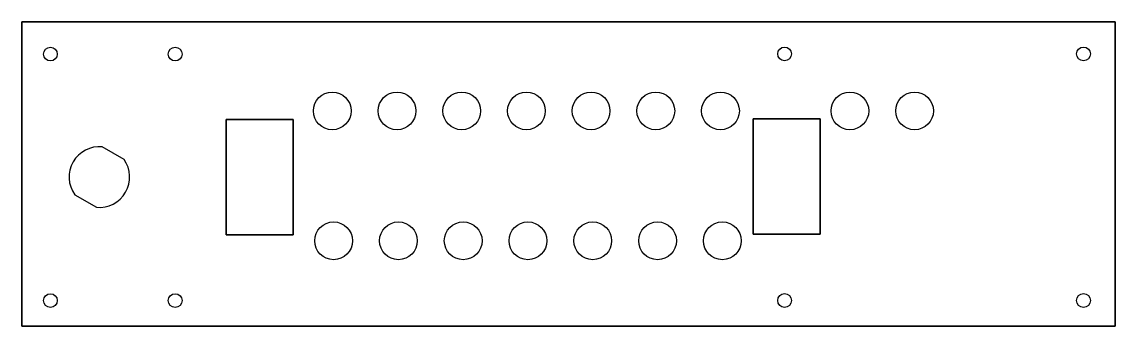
# Model space of a CAD drawing. Header units: millimetres. Extents: x -472 to -129, y -204 to -109.
import ezdxf

# ---------------------------------------------------------------- set-up
doc = ezdxf.new("R2010")
doc.units = ezdxf.units.MM
doc.layers.get('0').update_dxf_attribs({"linetype": 'CONTINUOUS'})

msp = doc.modelspace()

# ---------------------------------------------------------------- linework, layer by layer
for points in [[(-471.97, -204.23), (-129.07, -204.23), (-129.07, -108.98), (-471.97, -108.98)], [(-129.07, -108.98), (-129.07, -204.23), (-471.97, -204.23), (-471.97, -108.98)], [(-407.92, -139.57), (-386.87, -139.57), (-386.87, -175.64), (-407.92, -175.64)], [(-386.87, -175.64), (-386.87, -139.57), (-407.92, -139.57), (-407.92, -175.64)], [(-242.63, -139.36), (-221.58, -139.36), (-221.58, -175.42), (-242.63, -175.42)], [(-221.58, -175.42), (-221.58, -139.36), (-242.63, -139.36), (-242.63, -175.42)]]:
    msp.add_lwpolyline(points, close=True)
for points in [[(-448.57, -167.01, 0.643863), (-439.93, -152.05), (-446.74, -148.12, 0.643863), (-455.38, -163.08)], [(-455.38, -163.08), (-448.57, -167.01, 0.643863), (-439.93, -152.05), (-446.74, -148.12, 0.643863)]]:
    msp.add_lwpolyline(points, format="xyb", close=True)
for centre, radius in [((-463.01, -119.04), 2.16), ((-463.01, -119.04), 2.16), ((-423.89, -119.04), 2.16), ((-423.89, -119.04), 2.16), ((-232.73, -119.01), 2.16), ((-232.73, -119.01), 2.16), ((-139, -119.01), 2.16), ((-139, -119.01), 2.16), ((-374.6, -136.85), 5.92), ((-374.6, -136.85), 5.92), ((-354.31, -136.85), 5.92), ((-354.31, -136.85), 5.92), ((-334.01, -136.85), 5.92), ((-334.01, -136.85), 5.92), ((-313.72, -136.85), 5.92), ((-313.72, -136.85), 5.92), ((-293.43, -136.85), 5.92), ((-293.43, -136.85), 5.92), ((-273.14, -136.85), 5.92), ((-273.14, -136.85), 5.92), ((-252.85, -136.85), 5.92), ((-252.85, -136.85), 5.92), ((-212.26, -136.85), 5.92), ((-212.26, -136.85), 5.92), ((-191.97, -136.85), 5.92), ((-191.97, -136.85), 5.92), ((-374.19, -177.51), 5.92), ((-374.19, -177.51), 5.92), ((-353.87, -177.51), 5.92), ((-353.87, -177.51), 5.92), ((-333.55, -177.51), 5.92), ((-333.55, -177.51), 5.92), ((-313.23, -177.51), 5.92), ((-313.23, -177.51), 5.92), ((-292.91, -177.51), 5.92), ((-292.91, -177.51), 5.92), ((-272.59, -177.51), 5.92), ((-272.59, -177.51), 5.92), ((-252.27, -177.51), 5.92), ((-252.27, -177.51), 5.92), ((-463.01, -196.25), 2.16), ((-463.01, -196.25), 2.16), ((-423.89, -196.25), 2.16), ((-423.89, -196.25), 2.16), ((-232.73, -196.22), 2.16), ((-232.73, -196.22), 2.16), ((-139, -196.22), 2.16), ((-139, -196.22), 2.16)]:
    msp.add_circle(centre, radius)

doc.saveas('drawing.dxf')
